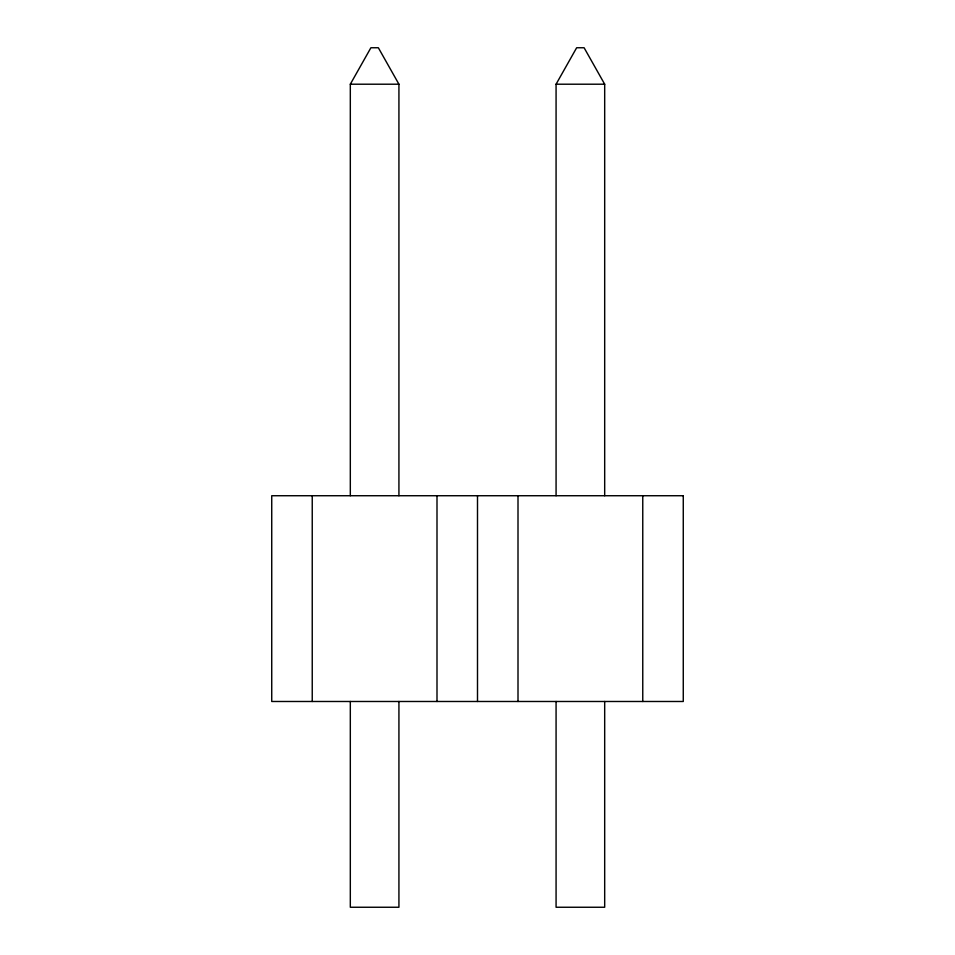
<?xml version="1.0" encoding="UTF-8"?>
<svg xmlns="http://www.w3.org/2000/svg" width="955" height="955" viewBox="0 0 955 955"><rect width="100%" height="100%" fill="white"/><g stroke="black" fill="none" stroke-linecap="round" stroke-linejoin="round"><path stroke-width="1.43" d="M350.318 495.729L350.318 84.207L370.898 47.75L378.347 47.75L398.927 84.207L398.927 495.729M556.073 495.729L556.073 84.207L576.653 47.75L584.102 47.75L604.682 84.207L604.682 495.729M350.318 84.207L398.927 84.207M556.073 84.207L604.682 84.207M642.763 495.729L642.763 701.483M604.682 701.483L604.682 907.25L556.073 907.25L556.073 701.483M518.004 495.729L518.004 701.483M477.5 495.729L477.5 701.483M436.996 495.729L436.996 701.483M398.927 701.483L398.927 907.25L350.318 907.25L350.318 701.483M312.237 495.729L312.237 701.483M683.267 495.729L271.733 495.729L271.733 701.483L683.267 701.483L683.267 495.729"/></g></svg>
